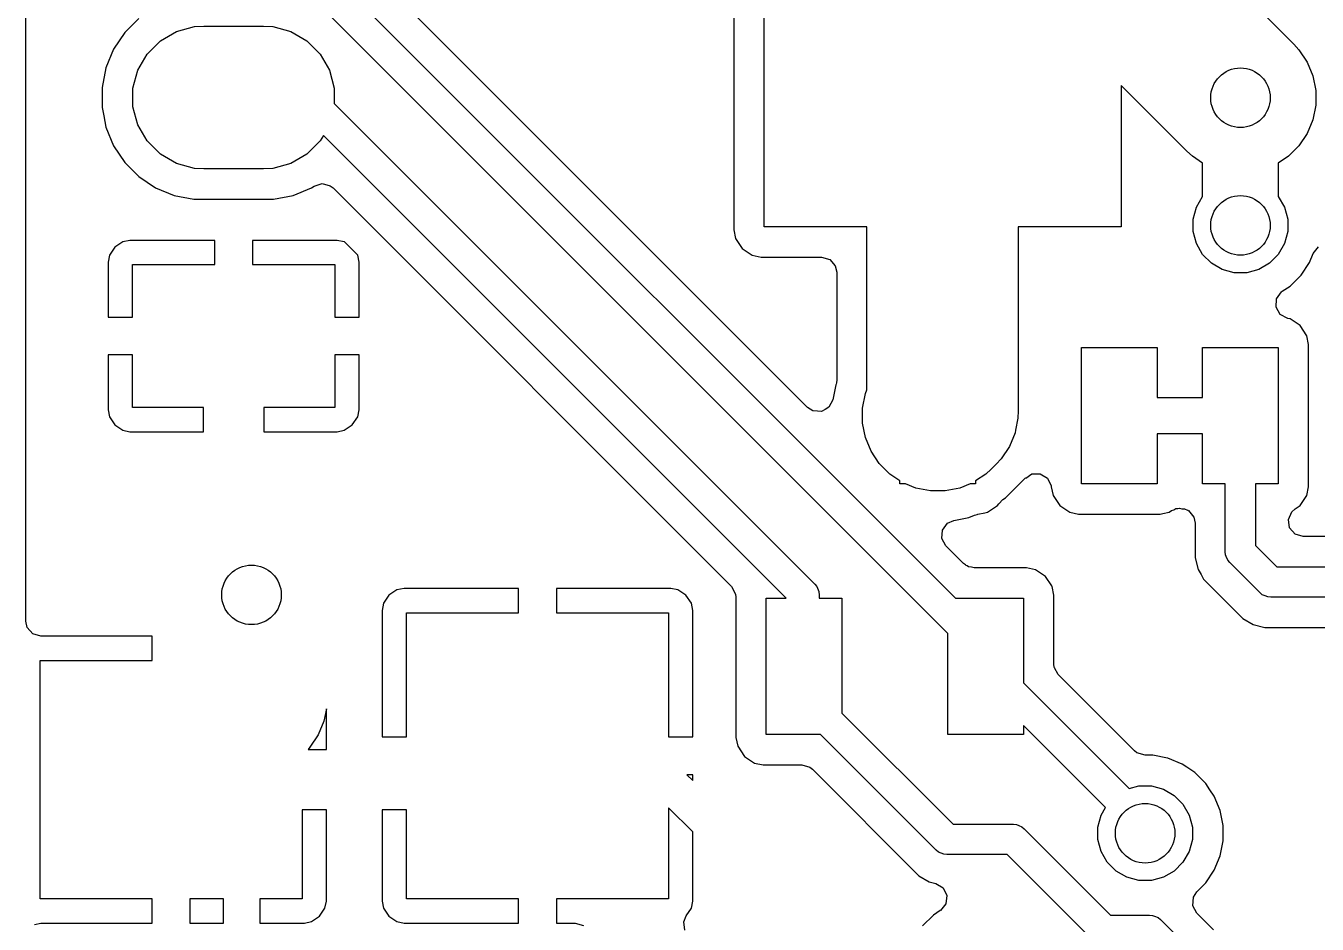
# Model space of a CAD drawing. Extents: x 3.09 to 4.61, y -6.46 to -3.15.
# Drawn here: x 3.0987 to 3.5253, y -4.908 to -4.6112 of the extents above; entities that cross this region are included whole.
import ezdxf

# ---------------------------------------------------------------- set-up
doc = ezdxf.new("R2010")
doc.units = 0
doc.header["$MEASUREMENT"] = 0
doc.layers.add('BLACK', color=7, linetype='CONTINUOUS')

msp = doc.modelspace()

# ---------------------------------------------------------------- linework, layer by layer
at = {"layer": 'BLACK', "linetype": 'CONTINUOUS'}
for p, q in [((3.33258, -4.38466), (3.33258, -4.67859)), ((3.3426, -4.6776), (3.3426, -4.3824)), ((3.09866, -4.68932), (3.09866, -4.4741)), ((3.4606, -4.56024), (3.51768, -4.61732)), ((3.40333, -4.81197), (3.17107, -4.57971)), ((3.184, -4.57851), (3.40583, -4.80033)), ((3.35696, -4.7373), (3.20373, -4.58406)), ((3.13604, -4.6088), (3.13136, -4.61348)), ((3.14844, -4.61311), (3.15439, -4.61151)), ((3.15439, -4.61151), (3.15747, -4.61131)), ((3.15747, -4.61131), (3.17717, -4.61131)), ((3.17717, -4.61131), (3.18025, -4.61151)), ((3.18025, -4.61151), (3.1862, -4.61311)), ((3.13136, -4.61348), (3.12768, -4.61899)), ((3.13136, -4.61348), (3.13136, -4.61348)), ((3.13875, -4.62055), (3.14311, -4.61619)), ((3.14311, -4.61619), (3.14844, -4.61311)), ((3.1862, -4.61311), (3.19154, -4.61619)), ((3.19154, -4.61619), (3.1959, -4.62055)), ((3.12768, -4.61899), (3.12515, -4.62511)), ((3.13567, -4.62588), (3.13875, -4.62055)), ((3.1959, -4.62055), (3.19898, -4.62588)), ((3.51768, -4.61732), (3.51933, -4.61914)), ((3.51933, -4.61914), (3.52205, -4.62322)), ((3.12515, -4.62511), (3.12385, -4.6316)), ((3.12515, -4.62511), (3.12515, -4.62511)), ((3.52205, -4.62322), (3.52392, -4.62774)), ((3.13407, -4.63183), (3.13567, -4.62588)), ((3.19898, -4.62588), (3.20057, -4.63183)), ((3.52392, -4.62774), (3.52488, -4.63255)), ((3.12385, -4.6316), (3.12385, -4.63822)), ((3.13407, -4.63799), (3.13407, -4.63183)), ((3.20057, -4.63183), (3.20057, -4.63689)), ((3.48232, -4.65268), (3.4606, -4.63096)), ((3.4606, -4.63096), (3.4606, -4.6776)), ((3.52488, -4.63255), (3.52488, -4.63745)), ((3.13567, -4.64394), (3.13407, -4.63799)), ((3.20057, -4.63689), (3.35936, -4.79568)), ((3.52488, -4.63745), (3.52392, -4.64226)), ((3.12385, -4.63822), (3.12441, -4.641)), ((3.12441, -4.641), (3.12515, -4.64472)), ((3.52392, -4.64226), (3.52205, -4.64678)), ((3.12515, -4.64472), (3.12768, -4.65084)), ((3.13875, -4.64928), (3.13567, -4.64394)), ((3.12768, -4.65084), (3.13136, -4.65634)), ((3.14311, -4.65363), (3.13875, -4.64928)), ((3.1959, -4.64928), (3.19154, -4.65363)), ((3.19697, -4.64742), (3.1959, -4.64928)), ((3.34988, -4.80033), (3.19697, -4.64742)), ((3.51933, -4.65086), (3.51586, -4.65433)), ((3.52205, -4.64678), (3.51933, -4.65086)), ((3.14844, -4.65672), (3.14311, -4.65363)), ((3.19154, -4.65363), (3.1862, -4.65672)), ((3.48414, -4.65433), (3.48232, -4.65268)), ((3.4875, -4.65657), (3.48414, -4.65433)), ((3.51586, -4.65433), (3.5125, -4.65657)), ((3.13136, -4.65634), (3.13604, -4.66103)), ((3.15439, -4.65831), (3.14844, -4.65672)), ((3.15747, -4.65851), (3.15439, -4.65831)), ((3.17717, -4.65851), (3.15747, -4.65851)), ((3.18025, -4.65831), (3.17717, -4.65851)), ((3.1862, -4.65672), (3.18025, -4.65831)), ((3.4875, -4.66759), (3.4875, -4.65657)), ((3.5125, -4.65657), (3.5125, -4.66759)), ((3.13604, -4.66103), (3.14155, -4.66471)), ((3.1939, -4.66417), (3.19656, -4.66334)), ((3.19656, -4.66334), (3.19926, -4.66408)), ((3.14155, -4.66471), (3.14767, -4.66724)), ((3.14767, -4.66724), (3.15416, -4.66853)), ((3.18048, -4.66853), (3.18698, -4.66724)), ((3.18698, -4.66724), (3.1931, -4.66471)), ((3.1931, -4.66471), (3.1939, -4.66417)), ((3.19926, -4.66408), (3.20016, -4.66479)), ((3.20016, -4.66479), (3.33185, -4.79648)), ((3.48545, -4.67114), (3.4875, -4.66759)), ((3.5125, -4.66759), (3.51455, -4.67114)), ((3.15416, -4.66853), (3.15416, -4.66853)), ((3.15416, -4.66853), (3.18048, -4.66853)), ((3.18048, -4.66853), (3.18048, -4.66853)), ((3.48439, -4.67511), (3.48545, -4.67114)), ((3.51455, -4.67114), (3.51561, -4.67511)), ((3.48439, -4.67922), (3.48439, -4.67511)), ((3.51561, -4.67511), (3.51561, -4.67922)), ((3.33258, -4.67859), (3.33258, -4.67859)), ((3.33258, -4.67859), (3.33316, -4.68151)), ((3.3766, -4.6776), (3.3426, -4.6776)), ((3.3766, -4.73148), (3.3766, -4.6776)), ((3.4606, -4.6776), (3.4266, -4.6776)), ((3.4266, -4.6776), (3.4266, -4.7384)), ((3.48545, -4.68319), (3.48439, -4.67922)), ((3.51561, -4.67922), (3.51455, -4.68319)), ((3.12811, -4.68434), (3.12634, -4.68699)), ((3.13075, -4.68258), (3.12811, -4.68434)), ((3.13308, -4.68211), (3.13075, -4.68258)), ((3.16107, -4.68211), (3.13308, -4.68211)), ((3.16107, -4.69011), (3.16107, -4.68211)), ((3.20156, -4.68211), (3.17357, -4.68211)), ((3.17357, -4.68211), (3.17357, -4.69011)), ((3.20389, -4.68258), (3.20156, -4.68211)), ((3.20397, -4.68262), (3.20389, -4.68258)), ((3.20826, -4.68692), (3.20397, -4.68262)), ((3.33316, -4.68151), (3.33538, -4.68482)), ((3.33538, -4.68482), (3.33869, -4.68704)), ((3.48751, -4.68675), (3.48545, -4.68319)), ((3.51455, -4.68319), (3.51249, -4.68675)), ((3.52406, -4.68641), (3.52582, -4.68423)), ((3.12634, -4.68699), (3.12587, -4.68932)), ((3.20831, -4.68699), (3.20826, -4.68692)), ((3.20877, -4.68932), (3.20831, -4.68699)), ((3.33869, -4.68704), (3.33869, -4.68704)), ((3.33869, -4.68704), (3.34161, -4.68762)), ((3.34161, -4.68762), (3.36162, -4.68762)), ((3.36162, -4.68762), (3.3643, -4.68841)), ((3.3643, -4.68841), (3.36613, -4.69052)), ((3.49041, -4.68966), (3.48751, -4.68675)), ((3.51249, -4.68675), (3.50959, -4.68966)), ((3.52284, -4.68937), (3.52406, -4.68641)), ((3.09866, -4.80433), (3.09866, -4.68932)), ((3.12587, -4.68932), (3.12587, -4.70746)), ((3.13387, -4.70746), (3.13387, -4.69011)), ((3.13387, -4.69011), (3.16107, -4.69011)), ((3.17357, -4.69011), (3.20077, -4.69011)), ((3.20077, -4.69011), (3.20077, -4.70746)), ((3.20877, -4.70746), (3.20877, -4.68932)), ((3.20877, -4.68932), (3.20877, -4.68932)), ((3.36613, -4.69052), (3.36658, -4.69258)), ((3.36658, -4.69258), (3.36658, -4.72821)), ((3.49397, -4.69171), (3.49041, -4.68966)), ((3.49794, -4.69278), (3.49397, -4.69171)), ((3.50206, -4.69278), (3.49794, -4.69278)), ((3.50603, -4.69171), (3.50206, -4.69278)), ((3.50959, -4.68966), (3.50603, -4.69171)), ((3.52002, -4.69359), (3.52284, -4.68937)), ((3.51383, -4.69891), (3.51643, -4.69718)), ((3.51643, -4.69718), (3.52002, -4.69359)), ((3.51176, -4.70418), (3.51191, -4.70139)), ((3.51191, -4.70139), (3.51354, -4.69912)), ((3.51354, -4.69912), (3.51383, -4.69891)), ((3.51314, -4.70661), (3.51176, -4.70418)), ((3.12587, -4.70746), (3.13387, -4.70746)), ((3.20077, -4.70746), (3.20877, -4.70746)), ((3.51562, -4.7079), (3.51314, -4.70661)), ((3.51641, -4.70806), (3.51562, -4.7079)), ((3.51972, -4.71028), (3.51641, -4.70806)), ((3.52194, -4.71359), (3.51972, -4.71028)), ((3.52252, -4.71651), (3.52194, -4.71359)), ((3.4475, -4.7625), (3.4475, -4.7175)), ((3.4475, -4.7175), (3.4725, -4.7175)), ((3.4725, -4.7175), (3.4725, -4.734)), ((3.4875, -4.734), (3.4875, -4.7175)), ((3.4875, -4.7175), (3.5125, -4.7175)), ((3.5125, -4.7175), (3.5125, -4.7625)), ((3.52252, -4.71671), (3.52252, -4.71651)), ((3.52252, -4.71651), (3.52252, -4.71651)), ((3.52252, -4.71651), (3.52252, -4.71651)), ((3.52252, -4.76349), (3.52252, -4.71671)), ((3.12587, -4.71996), (3.12587, -4.7381)), ((3.13387, -4.71996), (3.12587, -4.71996)), ((3.13387, -4.73731), (3.13387, -4.71996)), ((3.20877, -4.71996), (3.20077, -4.71996)), ((3.20077, -4.71996), (3.20077, -4.73731)), ((3.20877, -4.7381), (3.20877, -4.71996)), ((3.36633, -4.72979), (3.36533, -4.73477)), ((3.36639, -4.72962), (3.36633, -4.72979)), ((3.36648, -4.72921), (3.36639, -4.72962)), ((3.36658, -4.72821), (3.36648, -4.72921)), ((3.37608, -4.73274), (3.3766, -4.73148)), ((3.36468, -4.73601), (3.36404, -4.73723)), ((3.36533, -4.73479), (3.36468, -4.73601)), ((3.36533, -4.73477), (3.36533, -4.73479)), ((3.37512, -4.73755), (3.37608, -4.73274)), ((3.4725, -4.734), (3.4875, -4.734)), ((3.12587, -4.7381), (3.12634, -4.74043)), ((3.12634, -4.74043), (3.12811, -4.74308)), ((3.15732, -4.73731), (3.13387, -4.73731)), ((3.15732, -4.74531), (3.15732, -4.73731)), ((3.20077, -4.73731), (3.17732, -4.73731)), ((3.17732, -4.73731), (3.17732, -4.74531)), ((3.20654, -4.74308), (3.20831, -4.74043)), ((3.20831, -4.74043), (3.20877, -4.7381)), ((3.20877, -4.7381), (3.20877, -4.7381)), ((3.35871, -4.7384), (3.35696, -4.7373)), ((3.35879, -4.73846), (3.35871, -4.7384)), ((3.35881, -4.73846), (3.35879, -4.73846)), ((3.35882, -4.73847), (3.35881, -4.73846)), ((3.36021, -4.73854), (3.35882, -4.73847)), ((3.36158, -4.73863), (3.36021, -4.73854)), ((3.3616, -4.73862), (3.36158, -4.73863)), ((3.36161, -4.73862), (3.3616, -4.73862)), ((3.36281, -4.73793), (3.36161, -4.73862)), ((3.36402, -4.73726), (3.36281, -4.73793)), ((3.36403, -4.73724), (3.36402, -4.73726)), ((3.36404, -4.73723), (3.36403, -4.73724)), ((3.37512, -4.74245), (3.37512, -4.73755)), ((3.4266, -4.7384), (3.42648, -4.74085)), ((3.12811, -4.74308), (3.13075, -4.74485)), ((3.20389, -4.74485), (3.20654, -4.74308)), ((3.37608, -4.74726), (3.37512, -4.74245)), ((3.42648, -4.74085), (3.4257, -4.74478)), ((3.42648, -4.74085), (3.42648, -4.74085)), ((3.13075, -4.74485), (3.13308, -4.74531)), ((3.13308, -4.74531), (3.13309, -4.74531)), ((3.13309, -4.74531), (3.15732, -4.74531)), ((3.17732, -4.74531), (3.20156, -4.74531)), ((3.20156, -4.74531), (3.20389, -4.74485)), ((3.20156, -4.74531), (3.20156, -4.74531)), ((3.37795, -4.75178), (3.37608, -4.74726)), ((3.42552, -4.74566), (3.42365, -4.75018)), ((3.4257, -4.74478), (3.42552, -4.74566)), ((3.4875, -4.746), (3.4725, -4.746)), ((3.4725, -4.746), (3.4725, -4.7625)), ((3.4875, -4.7625), (3.4875, -4.746)), ((3.38067, -4.75586), (3.37795, -4.75178)), ((3.42365, -4.75018), (3.42093, -4.75426)), ((3.38414, -4.75933), (3.38067, -4.75586)), ((3.41928, -4.75608), (3.41768, -4.75768)), ((3.42092, -4.75426), (3.41928, -4.75608)), ((3.42093, -4.75426), (3.42092, -4.75426)), ((3.3875, -4.76157), (3.38414, -4.75933)), ((3.3875, -4.7625), (3.3875, -4.76157)), ((3.41586, -4.75933), (3.4125, -4.76157)), ((3.4125, -4.76157), (3.4125, -4.7625)), ((3.41768, -4.75768), (3.41586, -4.75933)), ((3.42232, -4.7672), (3.4288, -4.76072)), ((3.4288, -4.76072), (3.42897, -4.76055)), ((3.4288, -4.76072), (3.4288, -4.76072)), ((3.42897, -4.76055), (3.42904, -4.76061)), ((3.42904, -4.76061), (3.43102, -4.75926)), ((3.43102, -4.75926), (3.43381, -4.75919)), ((3.43381, -4.75919), (3.4362, -4.76063)), ((3.4362, -4.76063), (3.43743, -4.76314)), ((3.38931, -4.7625), (3.3875, -4.7625)), ((3.39274, -4.76392), (3.38931, -4.7625)), ((3.39755, -4.76488), (3.39274, -4.76392)), ((3.40245, -4.76488), (3.39755, -4.76488)), ((3.40726, -4.76392), (3.40245, -4.76488)), ((3.41069, -4.7625), (3.40726, -4.76392)), ((3.4125, -4.7625), (3.41069, -4.7625)), ((3.43743, -4.76314), (3.43748, -4.76348)), ((3.43748, -4.76348), (3.43806, -4.76641)), ((3.4725, -4.7625), (3.4475, -4.7625)), ((3.495, -4.7625), (3.4875, -4.7625)), ((3.495, -4.785), (3.495, -4.7625)), ((3.5125, -4.7625), (3.505, -4.7625)), ((3.505, -4.7625), (3.505, -4.78293)), ((3.52194, -4.76641), (3.52252, -4.76349)), ((3.41641, -4.77194), (3.41972, -4.76972)), ((3.41972, -4.76972), (3.42012, -4.76913)), ((3.42012, -4.76913), (3.42149, -4.76776)), ((3.42149, -4.76776), (3.42232, -4.7672)), ((3.43806, -4.76641), (3.44028, -4.76972)), ((3.44028, -4.76972), (3.44359, -4.77194)), ((3.51808, -4.77082), (3.51972, -4.76972)), ((3.51972, -4.76972), (3.52194, -4.76641)), ((3.40524, -4.77466), (3.41021, -4.77367)), ((3.41021, -4.77367), (3.41217, -4.77286)), ((3.41217, -4.77286), (3.41302, -4.77265)), ((3.41302, -4.77265), (3.4132, -4.77256)), ((3.4132, -4.77256), (3.41325, -4.77257)), ((3.41325, -4.77257), (3.41552, -4.77212)), ((3.41325, -4.77257), (3.41325, -4.77257)), ((3.41552, -4.77212), (3.41641, -4.77194)), ((3.44359, -4.77194), (3.44359, -4.77194)), ((3.44359, -4.77194), (3.44651, -4.77252)), ((3.44651, -4.77252), (3.47349, -4.77252)), ((3.47349, -4.77252), (3.47431, -4.77236)), ((3.47349, -4.77252), (3.47349, -4.77252)), ((3.47349, -4.77252), (3.47349, -4.77252)), ((3.47431, -4.77236), (3.47641, -4.77194)), ((3.47641, -4.77194), (3.47724, -4.77138)), ((3.47724, -4.77138), (3.47801, -4.77114)), ((3.47801, -4.77114), (3.47869, -4.77072)), ((3.47869, -4.77072), (3.47931, -4.77073)), ((3.47931, -4.77073), (3.47991, -4.77055)), ((3.47991, -4.77055), (3.48068, -4.77076)), ((3.48068, -4.77076), (3.48148, -4.77077)), ((3.48148, -4.77077), (3.48249, -4.77125)), ((3.48249, -4.77125), (3.48261, -4.77128)), ((3.48261, -4.77128), (3.48275, -4.77138)), ((3.48275, -4.77138), (3.48278, -4.77139)), ((3.48278, -4.77139), (3.48457, -4.77354)), ((3.48457, -4.77354), (3.48498, -4.77552)), ((3.51582, -4.77431), (3.51698, -4.77177)), ((3.51621, -4.77708), (3.51582, -4.77431)), ((3.51698, -4.77177), (3.51797, -4.7709)), ((3.51797, -4.7709), (3.51808, -4.77082)), ((3.40136, -4.78058), (3.40156, -4.77779)), ((3.40156, -4.77779), (3.40324, -4.77556)), ((3.40324, -4.77556), (3.40524, -4.77466)), ((3.48498, -4.77552), (3.48498, -4.78698)), ((3.51804, -4.77919), (3.51621, -4.77708)), ((3.4027, -4.78304), (3.40136, -4.78058)), ((3.40853, -4.78886), (3.4027, -4.78304)), ((3.505, -4.78293), (3.51207, -4.79)), ((3.52073, -4.77998), (3.51804, -4.77919)), ((3.54401, -4.77998), (3.52073, -4.77998)), ((3.48498, -4.78698), (3.48498, -4.78698)), ((3.48498, -4.78698), (3.486, -4.7908)), ((3.4951, -4.78598), (3.495, -4.785)), ((3.49532, -4.78651), (3.4951, -4.78598)), ((3.4951, -4.78598), (3.4951, -4.78598)), ((3.49584, -4.78778), (3.49532, -4.78651)), ((3.40912, -4.78926), (3.40853, -4.78886)), ((3.40935, -4.78953), (3.40912, -4.78926)), ((3.40965, -4.78962), (3.40935, -4.78953)), ((3.41013, -4.78993), (3.40965, -4.78962)), ((3.4111, -4.79004), (3.41013, -4.78993)), ((3.41204, -4.79031), (3.4111, -4.79004)), ((3.42931, -4.79031), (3.41204, -4.79031)), ((3.43224, -4.7909), (3.42931, -4.79031)), ((3.42931, -4.79031), (3.42931, -4.79031)), ((3.43555, -4.79311), (3.43224, -4.7909)), ((3.486, -4.7908), (3.487, -4.79252)), ((3.49646, -4.78854), (3.49584, -4.78778)), ((3.49584, -4.78778), (3.49584, -4.78778)), ((3.50646, -4.79854), (3.49646, -4.78854)), ((3.51207, -4.79), (3.60793, -4.79)), ((3.35936, -4.79568), (3.35998, -4.79643)), ((3.43763, -4.79623), (3.43555, -4.79311)), ((3.43555, -4.79311), (3.43555, -4.79311)), ((3.487, -4.79252), (3.48784, -4.79398)), ((3.48784, -4.79398), (3.48798, -4.79422)), ((3.48798, -4.79422), (3.49798, -4.80422)), ((3.21864, -4.79935), (3.21687, -4.802)), ((3.22129, -4.79758), (3.21864, -4.79935)), ((3.22362, -4.79712), (3.22129, -4.79758)), ((3.26147, -4.79712), (3.22362, -4.79712)), ((3.26147, -4.80512), (3.26147, -4.79712)), ((3.31181, -4.79712), (3.27397, -4.79712)), ((3.27397, -4.79712), (3.27397, -4.80512)), ((3.31415, -4.79758), (3.31181, -4.79712)), ((3.31679, -4.79935), (3.31415, -4.79758)), ((3.31856, -4.802), (3.31679, -4.79935)), ((3.33185, -4.79648), (3.33319, -4.79893)), ((3.33319, -4.79893), (3.33331, -4.79999)), ((3.33331, -4.79999), (3.33331, -4.84632)), ((3.35998, -4.79643), (3.36065, -4.79805)), ((3.36065, -4.79805), (3.36073, -4.79824)), ((3.36073, -4.79824), (3.36083, -4.79921)), ((3.36083, -4.79921), (3.36083, -4.80033)), ((3.43777, -4.79643), (3.43763, -4.79623)), ((3.43835, -4.79935), (3.43777, -4.79643)), ((3.43835, -4.82206), (3.43835, -4.79935)), ((3.43835, -4.79935), (3.43835, -4.79935)), ((3.50722, -4.79916), (3.50646, -4.79854)), ((3.50817, -4.79955), (3.50722, -4.79916)), ((3.50722, -4.79916), (3.50722, -4.79916)), ((3.50902, -4.7999), (3.50817, -4.79955)), ((3.51, -4.8), (3.50902, -4.7999)), ((3.50902, -4.7999), (3.50902, -4.7999)), ((3.61, -4.8), (3.51, -4.8)), ((3.09866, -4.80791), (3.09866, -4.80433)), ((3.21687, -4.802), (3.21641, -4.80433)), ((3.21641, -4.80433), (3.21641, -4.84611)), ((3.31902, -4.80433), (3.31856, -4.802)), ((3.31902, -4.84611), (3.31902, -4.80433)), ((3.31902, -4.80433), (3.31902, -4.80433)), ((3.34333, -4.84533), (3.34333, -4.80033)), ((3.34333, -4.80033), (3.34988, -4.80033)), ((3.36083, -4.80033), (3.36833, -4.80033)), ((3.36833, -4.80033), (3.36833, -4.83826)), ((3.40583, -4.80033), (3.42833, -4.80033)), ((3.42833, -4.80033), (3.42833, -4.82826)), ((3.49798, -4.80422), (3.50078, -4.80702)), ((3.09911, -4.80997), (3.09866, -4.80791)), ((3.22441, -4.84611), (3.22441, -4.80512)), ((3.22441, -4.80512), (3.26147, -4.80512)), ((3.27397, -4.80512), (3.31102, -4.80512)), ((3.31102, -4.80512), (3.31102, -4.84611)), ((3.50078, -4.80702), (3.50078, -4.80702)), ((3.50078, -4.80702), (3.50078, -4.80702)), ((3.50078, -4.80702), (3.5042, -4.809)), ((3.10094, -4.81208), (3.09911, -4.80997)), ((3.10362, -4.81287), (3.10094, -4.81208)), ((3.1404, -4.81287), (3.10362, -4.81287)), ((3.1404, -4.82087), (3.1404, -4.81287)), ((3.40333, -4.84533), (3.40333, -4.81197)), ((3.5042, -4.809), (3.5042, -4.809)), ((3.5042, -4.809), (3.5042, -4.809)), ((3.5042, -4.809), (3.50802, -4.81002)), ((3.50802, -4.81002), (3.50802, -4.81002)), ((3.50802, -4.81002), (3.61198, -4.81002)), ((3.10335, -4.89961), (3.10335, -4.82087)), ((3.10335, -4.82087), (3.1404, -4.82087)), ((3.43846, -4.82311), (3.43835, -4.82206)), ((3.43856, -4.82329), (3.43846, -4.82311)), ((3.4398, -4.82557), (3.43856, -4.82329)), ((3.46497, -4.85073), (3.4398, -4.82557)), ((3.42833, -4.82826), (3.46326, -4.86319)), ((3.19796, -4.83685), (3.19716, -4.84089)), ((3.19796, -4.85024), (3.19796, -4.83685)), ((3.36833, -4.83826), (3.40506, -4.875)), ((3.19715, -4.84092), (3.19528, -4.84545)), ((3.19716, -4.84089), (3.19715, -4.84092)), ((3.45538, -4.86946), (3.42833, -4.84241)), ((3.42833, -4.84241), (3.42833, -4.84533)), ((3.19528, -4.84545), (3.19255, -4.84952)), ((3.21641, -4.84611), (3.22441, -4.84611)), ((3.31102, -4.84611), (3.31902, -4.84611)), ((3.33331, -4.84632), (3.33331, -4.84632)), ((3.33331, -4.84632), (3.33389, -4.84924)), ((3.36126, -4.84533), (3.34333, -4.84533)), ((3.39946, -4.88354), (3.36126, -4.84533)), ((3.42833, -4.84533), (3.40333, -4.84533)), ((3.19255, -4.84952), (3.19191, -4.85024)), ((3.19191, -4.85024), (3.19796, -4.85024)), ((3.19255, -4.84952), (3.19255, -4.84952)), ((3.33389, -4.84924), (3.3361, -4.85256)), ((3.46579, -4.8514), (3.46497, -4.85073)), ((3.46847, -4.85219), (3.46579, -4.8514)), ((3.3361, -4.85256), (3.33942, -4.85477)), ((3.33942, -4.85477), (3.33942, -4.85477)), ((3.33942, -4.85477), (3.34234, -4.85535)), ((3.34234, -4.85535), (3.35505, -4.85535)), ((3.35505, -4.85535), (3.35773, -4.85614)), ((3.47104, -4.85219), (3.46847, -4.85219)), ((3.47585, -4.85314), (3.47104, -4.85219)), ((3.47104, -4.85219), (3.47104, -4.85219)), ((3.47602, -4.85318), (3.47585, -4.85314)), ((3.48071, -4.85512), (3.47602, -4.85318)), ((3.48224, -4.85614), (3.48071, -4.85512)), ((3.31902, -4.85861), (3.3171, -4.85861)), ((3.3171, -4.85861), (3.31902, -4.86054)), ((3.31902, -4.86054), (3.31902, -4.85861)), ((3.35773, -4.85614), (3.35856, -4.85681)), ((3.35856, -4.85681), (3.39377, -4.89202)), ((3.48493, -4.85794), (3.48224, -4.85614)), ((3.48852, -4.86153), (3.48493, -4.85794)), ((3.48493, -4.85794), (3.48493, -4.85794)), ((3.46326, -4.86319), (3.46645, -4.86234)), ((3.46645, -4.86234), (3.47056, -4.86234)), ((3.47056, -4.86234), (3.47453, -4.8634)), ((3.47453, -4.8634), (3.47809, -4.86546)), ((3.48991, -4.8636), (3.48852, -4.86153)), ((3.48852, -4.86153), (3.48852, -4.86153)), ((3.49134, -4.86575), (3.48991, -4.8636)), ((3.47809, -4.86546), (3.481, -4.86837)), ((3.481, -4.86837), (3.48305, -4.87193)), ((3.49328, -4.87044), (3.49134, -4.86575)), ((3.19796, -4.87024), (3.18996, -4.87024)), ((3.18996, -4.87024), (3.18996, -4.89961)), ((3.19796, -4.90039), (3.19796, -4.87024)), ((3.22441, -4.87024), (3.21641, -4.87024)), ((3.21641, -4.87024), (3.21641, -4.90039)), ((3.22441, -4.89961), (3.22441, -4.87024)), ((3.31902, -4.87751), (3.31102, -4.86951)), ((3.31102, -4.86951), (3.31102, -4.89961)), ((3.45289, -4.8759), (3.45395, -4.87193)), ((3.45395, -4.87193), (3.45538, -4.86946)), ((3.48305, -4.87193), (3.48412, -4.8759)), ((3.49427, -4.87541), (3.49328, -4.87044)), ((3.40506, -4.875), (3.425, -4.875)), ((3.425, -4.875), (3.42598, -4.8751)), ((3.42598, -4.8751), (3.42598, -4.8751)), ((3.42598, -4.8751), (3.42672, -4.87541)), ((3.42672, -4.87541), (3.42778, -4.87584)), ((3.42778, -4.87584), (3.42778, -4.87584)), ((3.42778, -4.87584), (3.42854, -4.87646)), ((3.42854, -4.87646), (3.45707, -4.905)), ((3.45289, -4.88001), (3.45289, -4.8759)), ((3.48412, -4.8759), (3.48412, -4.88001)), ((3.49427, -4.88049), (3.49427, -4.87541)), ((3.31902, -4.90039), (3.31902, -4.87751)), ((3.45395, -4.88398), (3.45289, -4.88001)), ((3.48412, -4.88001), (3.48305, -4.88398)), ((3.49328, -4.88547), (3.49427, -4.88049)), ((3.40021, -4.88416), (3.39946, -4.88354)), ((3.40202, -4.8849), (3.40021, -4.88416)), ((3.40299, -4.885), (3.40202, -4.8849)), ((3.40202, -4.8849), (3.40202, -4.8849)), ((3.42293, -4.885), (3.40299, -4.885)), ((3.45146, -4.91354), (3.42293, -4.885)), ((3.45601, -4.88754), (3.45395, -4.88398)), ((3.48305, -4.88398), (3.481, -4.88754)), ((3.49134, -4.89016), (3.49328, -4.88547)), ((3.45892, -4.89045), (3.45601, -4.88754)), ((3.481, -4.88754), (3.47809, -4.89045)), ((3.39377, -4.89202), (3.39377, -4.89202)), ((3.39377, -4.89202), (3.39377, -4.89202)), ((3.39377, -4.89202), (3.39719, -4.894)), ((3.39719, -4.894), (3.39719, -4.894)), ((3.39719, -4.894), (3.39719, -4.894)), ((3.39719, -4.894), (3.39934, -4.89457)), ((3.46248, -4.8925), (3.45892, -4.89045)), ((3.46645, -4.89357), (3.46248, -4.8925)), ((3.47056, -4.89357), (3.46645, -4.89357)), ((3.47453, -4.8925), (3.47056, -4.89357)), ((3.47809, -4.89045), (3.47453, -4.8925)), ((3.48852, -4.89438), (3.49134, -4.89016)), ((3.39934, -4.89457), (3.40173, -4.89603)), ((3.40173, -4.89603), (3.40295, -4.89854)), ((3.48444, -4.89909), (3.48558, -4.89732)), ((3.48558, -4.89732), (3.48852, -4.89438)), ((3.1404, -4.89961), (3.10335, -4.89961)), ((3.1404, -4.90761), (3.1404, -4.89961)), ((3.164, -4.89961), (3.1529, -4.89961)), ((3.1529, -4.89961), (3.1529, -4.90761)), ((3.164, -4.90761), (3.164, -4.89961)), ((3.18996, -4.89961), (3.176, -4.89961)), ((3.176, -4.89961), (3.176, -4.90761)), ((3.1975, -4.90273), (3.19796, -4.90039)), ((3.19796, -4.90039), (3.19796, -4.90039)), ((3.21641, -4.90039), (3.21687, -4.90273)), ((3.26147, -4.89961), (3.22441, -4.89961)), ((3.26147, -4.90761), (3.26147, -4.89961)), ((3.31102, -4.89961), (3.27397, -4.89961)), ((3.27397, -4.89961), (3.27397, -4.90761)), ((3.31856, -4.90273), (3.31902, -4.90039)), ((3.31902, -4.90039), (3.31902, -4.90039)), ((3.40262, -4.90132), (3.40084, -4.90347)), ((3.40295, -4.89854), (3.40262, -4.90132)), ((3.48424, -4.90188), (3.48444, -4.89909)), ((3.48558, -4.90434), (3.48424, -4.90188)), ((3.19308, -4.90714), (3.19573, -4.90537)), ((3.19573, -4.90537), (3.1975, -4.90273)), ((3.21687, -4.90273), (3.21864, -4.90537)), ((3.21864, -4.90537), (3.22129, -4.90714)), ((3.31609, -4.90724), (3.31686, -4.90527)), ((3.31686, -4.90527), (3.31856, -4.90273)), ((3.39857, -4.90498), (3.39499, -4.90857)), ((3.40081, -4.90349), (3.39857, -4.90498)), ((3.40084, -4.90347), (3.40081, -4.90349)), ((3.45707, -4.905), (3.47, -4.905)), ((3.47, -4.905), (3.47098, -4.9051)), ((3.47098, -4.9051), (3.47098, -4.9051)), ((3.47098, -4.9051), (3.47165, -4.90537)), ((3.47165, -4.90537), (3.47278, -4.90584)), ((3.47278, -4.90584), (3.47278, -4.90584)), ((3.47278, -4.90584), (3.47354, -4.90646)), ((3.47354, -4.90646), (3.48354, -4.91646)), ((3.48922, -4.90798), (3.48558, -4.90434)), ((3.10156, -4.90805), (3.10362, -4.90761)), ((3.10362, -4.90761), (3.1404, -4.90761)), ((3.1529, -4.90761), (3.164, -4.90761)), ((3.176, -4.90761), (3.19075, -4.90761)), ((3.19075, -4.90761), (3.19308, -4.90714)), ((3.19075, -4.90761), (3.19075, -4.90761)), ((3.22129, -4.90714), (3.22362, -4.90761)), ((3.22362, -4.90761), (3.22362, -4.90761)), ((3.22362, -4.90761), (3.26147, -4.90761)), ((3.27397, -4.90761), (3.2802, -4.90761)), ((3.2802, -4.90761), (3.28288, -4.90839)), ((3.31643, -4.91001), (3.31609, -4.90724)), ((3.49113, -4.90989), (3.48922, -4.90798))]:
    msp.add_line(p, q, dxfattribs=at)
at = {"layer": 'BLACK'}
for centre in [(3.5, -4.635), (3.5, -4.67717), (3.17323, -4.79921), (3.4685, -4.87795)]:
    msp.add_circle(centre, 0.00984, dxfattribs=at)

doc.saveas('drawing.dxf')
